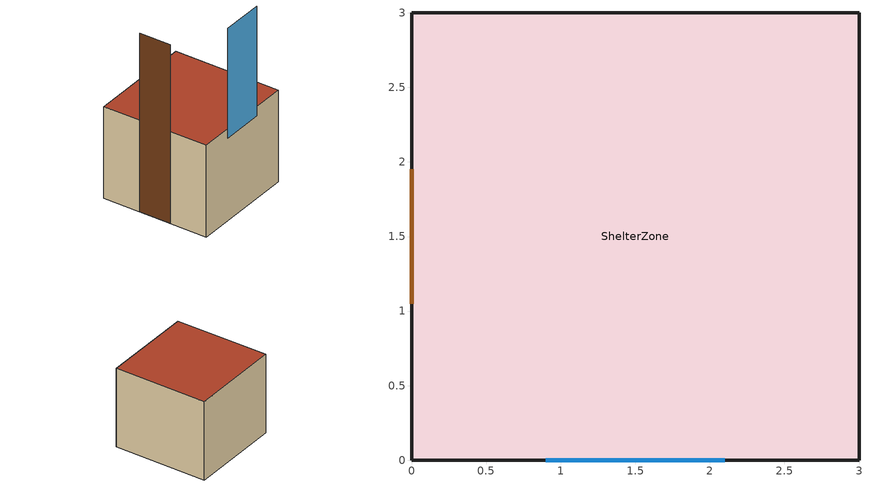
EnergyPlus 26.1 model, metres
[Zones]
ShelterZone
 floor outside (Con_floor): 0,0 0,3 3,3 3,0 z0
 wall outside (Con_south_wall): 0,0 3,0 z0:2.6
 wall outside (Con_north_wall): 3,3 0,3 z0:2.6
 wall outside (Con_east_wall): 3,0 3,3 z0:2.6
 wall outside (Con_west_wall): 0,3 0,0 z0:2.6
 window (WinCon): 0.9,0 2.1,0 z2.34:5.46
 door (Con_west_wall): 0,1.95 0,1.05 z0:5.07
 roof outside (Con_roof): 0,0 3,0 3,3 0,3 z2.6
[Building]
SIH26051 Shelter Demo: North Axis=0; Terrain=City; Loads Convergence Tolerance Value=0.04; Temperature Convergence Tolerance Value=0.4; Solar Distribution=FullExterior; Maximum Number of Warmup Days=25; Minimum Number of Warmup Days=6
[Site:Location]
Prayagraj: Latitude {deg}=25.4358; Longitude {deg}=81.8463; Time Zone {{hr}} (GMT+5.5)=5.5; Elevation {m}=98
[Material] Roughness=MediumRough
Name | Thickness {m} | Conductivity {W/m-K} | Density {kg/m3} | Specific Heat {J/kg-K} | Thermal Absorptance | Solar Absorptance | Visible Absorptance
SIH01_brick | 0.2 | 0.72 | 1920 | 840 | 0.9 | 0.7 | 0.7
SIH02_rcc_slab | 0.12 | 1.7 | 2300 | 880 | 0.91 | 0.65 | 0.65
SIH03_concrete | 0.1 | 1.7 | 2300 | 880 | 0.91 | 0.65 | 0.65
[WindowMaterial:SimpleGlazingSystem]
WinGlaz: U-Factor {W/m2-K}=5.8; Solar Heat Gain Coefficient=0.82; Visible Transmittance=0.75
[Construction]
Con_south_wall; Con_north_wall; Con_east_wall; Con_west_wall: SIH01_brick
Con_roof: SIH02_rcc_slab
Con_floor: SIH03_concrete
WinCon: WinGlaz
[Zone]
ShelterZone: 0, 0, 0, 1, 1, 2.6, 23.4, 9
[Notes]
Location: Prayagraj (25.4358, 81.8463)  year 2024
